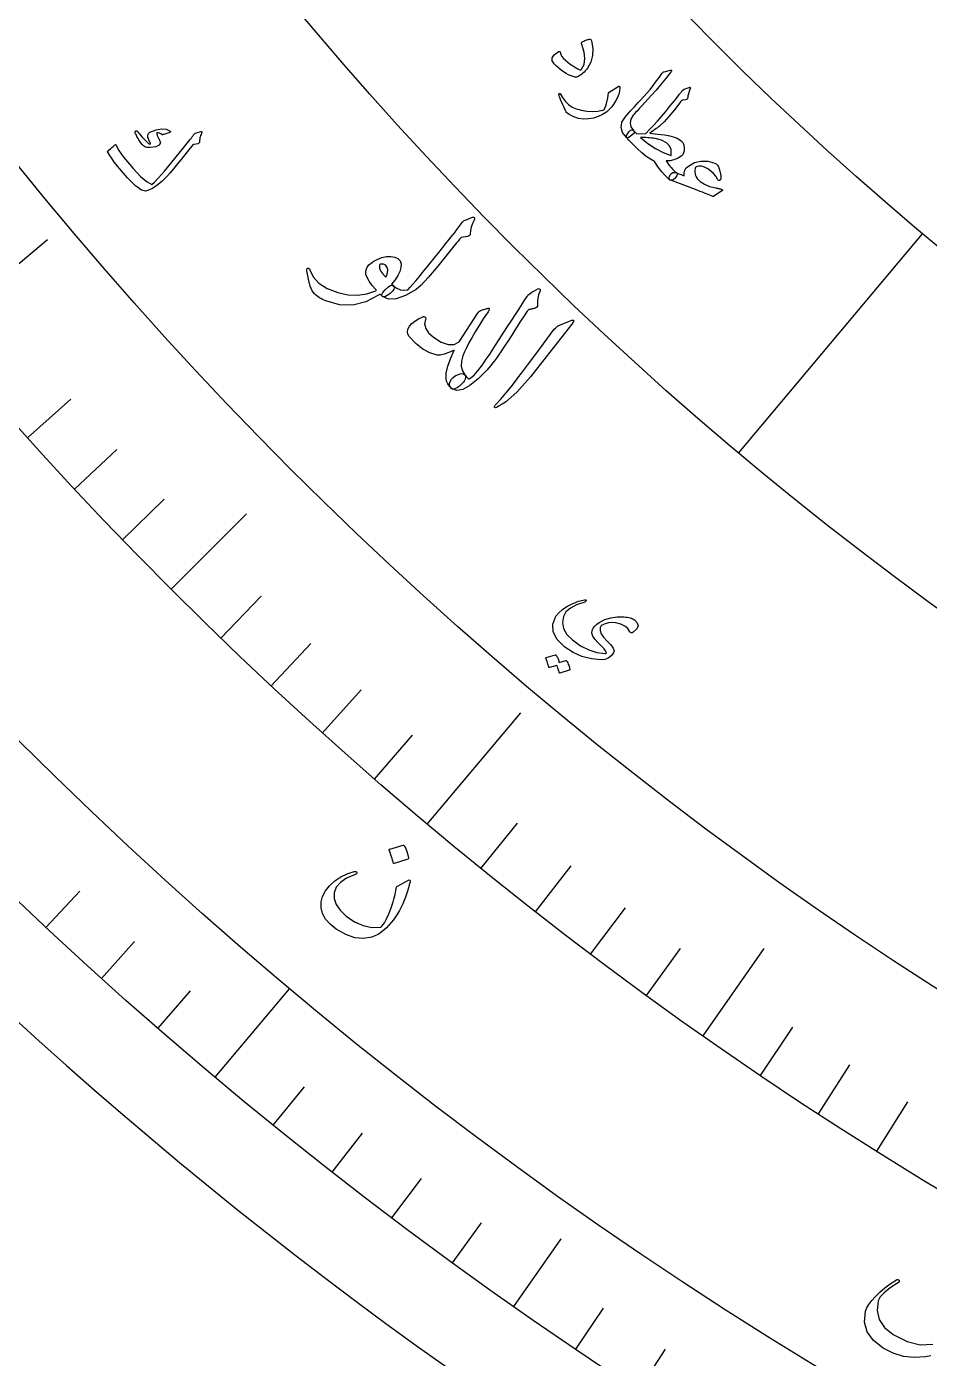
# Model space of a CAD drawing. Header units: millimetres. Extents: x -77 to 77, y -78 to 103.
# Drawn here: x -52.14 to -36.24, y -63.13 to -39.69 of the extents above; entities that cross this region are included whole.
import ezdxf

# ---------------------------------------------------------------- set-up
doc = ezdxf.new("R2010")
doc.units = ezdxf.units.MM
for name, color, linetype in [('CUT_OUTER', 1, 'Continuous'), ('ENGRAVE', 7, 'Continuous'), ('ENGRAVE_FINE', 8, 'Continuous'), ('TEXT', 5, 'Continuous')]:
    doc.layers.add(name, color=color, linetype=linetype)

msp = doc.modelspace()

# ---------------------------------------------------------------- linework, layer by layer
at = {"layer": 'CUT_OUTER'}
msp.add_arc((0, -0.0003), 77.4997, 178.346942, 3.754487, dxfattribs=at)
at = {"layer": 'ENGRAVE'}
for points in [[(-53.7284, -45.0835), (-51.7693, -43.4396)], [(-49.5947, -49.5947), (-48.2685, -48.2685)], [(-45.0835, -53.7284), (-43.4396, -51.7693)], [(-40.2292, -57.4533), (-39.1535, -55.917)], [(-48.8197, -58.1811), (-47.512, -56.6227)], [(-43.5631, -62.2146), (-42.7297, -61.0243)]]:
    msp.add_lwpolyline(points, dxfattribs=at)
for radius in [75.95, 75.95, 73.9156, 70.1375, 70.1375, 67.1538, 61.6125, 61.6125, 56.575, 56.575, 51.5375, 51.5375]:
    msp.add_circle((0, 0), radius, dxfattribs=at)
at = {"layer": 'ENGRAVE_FINE'}
for points in [[(-39.6038, -47.1979), (-36.3657, -43.339)], [(-52.1223, -46.9311), (-51.3621, -46.2466)], [(-51.2953, -47.8337), (-50.5471, -47.136)], [(-50.4527, -48.7216), (-49.7168, -48.011)], [(-48.7216, -50.4527), (-48.011, -49.7168)], [(-47.8337, -51.2953), (-47.136, -50.5471)], [(-46.9311, -52.1223), (-46.2466, -51.3621)], [(-46.0143, -52.9334), (-45.3432, -52.1614)], [(-44.139, -54.5071), (-43.4952, -53.7121)], [(-43.181, -55.2691), (-42.5511, -54.463)], [(-51.7978, -55.5463), (-51.2032, -54.9087)], [(-42.2098, -56.0143), (-41.5941, -55.1973)], [(-50.8205, -56.4418), (-50.2371, -55.7939)], [(-41.2258, -56.7424), (-40.6245, -55.9148)], [(-49.8277, -57.3202), (-49.2557, -56.6622)], [(-39.2204, -58.1466), (-38.6483, -57.2985)], [(-38.1996, -58.8223), (-37.6425, -57.9643)], [(-47.7969, -59.0242), (-47.2482, -58.3467)], [(-37.1672, -59.48), (-36.6251, -58.6124)], [(-46.7595, -59.8494), (-46.2227, -59.1624)], [(-45.7079, -60.6564), (-45.1831, -59.9601)], [(-44.6423, -61.4448), (-44.1298, -60.7395)], [(-42.4707, -62.9654), (-41.9832, -62.2426)], [(-41.3653, -63.697), (-40.8905, -62.9658)]]:
    msp.add_lwpolyline(points, dxfattribs=at)
at = {"layer": 'TEXT'}
for points in [[(-42.352, -39.9593), (-42.3301, -39.9491), (-42.31, -39.9403), (-42.2916, -39.9331), (-42.2749, -39.9273), (-42.26, -39.9229), (-42.2469, -39.9196), (-42.2354, -39.9174), (-42.2257, -39.9164), (-42.214, -39.9179), (-42.2046, -39.9233), (-42.1975, -39.9326), (-42.1927, -39.9457), (-42.1702, -40.0804), (-42.1742, -40.2048), (-42.2049, -40.3188), (-42.2624, -40.4225), (-42.2824, -40.4484), (-42.303, -40.4727), (-42.3243, -40.4952), (-42.3462, -40.516), (-42.3686, -40.5348), (-42.3916, -40.5514), (-42.415, -40.5657), (-42.4388, -40.5779), (-42.4535, -40.5824), (-42.4686, -40.5843), (-42.4842, -40.5836), (-42.5003, -40.5804), (-42.5484, -40.5625), (-42.5953, -40.5414), (-42.6409, -40.517), (-42.6853, -40.4893), (-42.7283, -40.4588), (-42.7701, -40.4256), (-42.8106, -40.3899), (-42.8498, -40.3517), (-42.8864, -40.297), (-42.8871, -40.2432), (-42.8519, -40.1903), (-42.7809, -40.1383), (-42.7715, -40.1344), (-42.7627, -40.1331), (-42.7544, -40.1343), (-42.7468, -40.1381), (-42.7427, -40.1437), (-42.7397, -40.1506), (-42.7377, -40.1588), (-42.7368, -40.1684), (-42.7299, -40.1942), (-42.7131, -40.2223), (-42.6866, -40.2528), (-42.6501, -40.2857), (-42.566, -40.3521), (-42.4939, -40.4029), (-42.4338, -40.4381), (-42.3858, -40.4578), (-42.3821, -40.4575), (-42.3776, -40.4553), (-42.3724, -40.451), (-42.3664, -40.4446), (-42.3231, -40.3582), (-42.3085, -40.2571), (-42.3223, -40.1412), (-42.3645, -40.0106), (-42.3694, -39.9929), (-42.3689, -39.9785), (-42.3631, -39.9673), (-42.352, -39.9593)], [(-40.8008, -40.4611), (-40.7941, -40.4596), (-40.7889, -40.4593), (-40.7853, -40.4603), (-40.7832, -40.4624), (-40.7819, -40.4673), (-40.7844, -40.4755), (-40.7909, -40.4869), (-40.8013, -40.5016), (-40.8923, -40.614), (-40.9776, -40.7168), (-41.0571, -40.8099), (-41.131, -40.8935), (-41.1953, -40.9638), (-41.2528, -41.027), (-41.3035, -41.0829), (-41.3475, -41.1317), (-41.3848, -41.1731), (-41.4156, -41.2072), (-41.4398, -41.2339), (-41.4574, -41.2532), (-41.5007, -41.3205), (-41.5148, -41.3879), (-41.4994, -41.4554), (-41.4547, -41.5229), (-41.4431, -41.5426), (-41.4426, -41.5621), (-41.4532, -41.5815), (-41.4749, -41.6007), (-41.5134, -41.6265), (-41.5433, -41.6425), (-41.5645, -41.6489), (-41.5771, -41.6455), (-41.6459, -41.5559), (-41.673, -41.4664), (-41.6582, -41.3771), (-41.6018, -41.2881), (-41.5695, -41.2509), (-41.5369, -41.2138), (-41.5039, -41.1769), (-41.4706, -41.1402), (-41.437, -41.1036), (-41.4032, -41.067), (-41.3693, -41.0304), (-41.3352, -40.9938), (-41.27, -40.9241), (-41.2126, -40.8601), (-41.1629, -40.8018), (-41.121, -40.7492), (-41.0819, -40.6974), (-41.0409, -40.6416), (-40.9978, -40.582), (-40.9527, -40.5183), (-40.9441, -40.5073), (-40.9349, -40.4987), (-40.925, -40.4924), (-40.9145, -40.4885)], [(-41.7132, -40.7443), (-41.7099, -40.7426), (-41.707, -40.7416), (-41.7044, -40.7413), (-41.7022, -40.7417), (-41.6981, -40.7452), (-41.6952, -40.7516), (-41.6936, -40.7609), (-41.6931, -40.773), (-41.6985, -40.8273), (-41.7118, -40.8826), (-41.733, -40.9392), (-41.7622, -40.9968), (-41.798, -41.0545), (-41.8374, -41.1071), (-41.8805, -41.1546), (-41.9273, -41.1968), (-41.9986, -41.2428), (-42.0753, -41.2783), (-42.1574, -41.3035), (-42.2451, -41.3182), (-42.3348, -41.3209), (-42.4219, -41.3085), (-42.5064, -41.2812), (-42.5881, -41.2389), (-42.608, -41.2255), (-42.6252, -41.2096), (-42.6398, -41.1912), (-42.6518, -41.1702), (-42.6759, -41.1185), (-42.6973, -41.0715), (-42.7159, -41.0291), (-42.7318, -40.9914), (-42.7449, -40.9585), (-42.7551, -40.9305), (-42.7626, -40.9073), (-42.7671, -40.8891), (-42.7674, -40.8846), (-42.767, -40.8809), (-42.7659, -40.8778), (-42.7642, -40.8755), (-42.7612, -40.8731), (-42.7579, -40.8715), (-42.7543, -40.8706), (-42.7504, -40.8704), (-42.7465, -40.8712), (-42.7429, -40.8733), (-42.7397, -40.8768), (-42.7369, -40.8817), (-42.7202, -40.9119), (-42.7034, -40.94), (-42.6865, -40.9659), (-42.6694, -40.9896), (-42.6521, -41.0114), (-42.6342, -41.0314), (-42.6159, -41.0497), (-42.5972, -41.0661), (-42.5772, -41.0812), (-42.5551, -41.0955), (-42.531, -41.109), (-42.5048, -41.1216), (-42.4764, -41.1333), (-42.4458, -41.1441), (-42.413, -41.1538), (-42.3779, -41.1626), (-42.2739, -41.1815), (-42.1748, -41.1877), (-42.0805, -41.1812), (-41.9912, -41.162), (-41.9845, -41.1598), (-41.9782, -41.156), (-41.9722, -41.1504), (-41.9665, -41.1432), (-41.9421, -41.0909), (-41.9215, -41.0261), (-41.9047, -40.9489), (-41.8915, -40.8592), (-41.8899, -40.8543), (-41.888, -40.8504), (-41.8857, -40.8475), (-41.8831, -40.8457)], [(-41.0845, -42.067), (-41.1548, -42.0278), (-41.2283, -41.9773), (-41.305, -41.9154), (-41.3847, -41.8421), (-41.4238, -41.8045), (-41.4585, -41.7704), (-41.4887, -41.74), (-41.5146, -41.7132), (-41.5363, -41.6903), (-41.5539, -41.6714), (-41.5675, -41.6564), (-41.5771, -41.6455), (-41.5795, -41.6372), (-41.5785, -41.6257), (-41.5741, -41.6113), (-41.5663, -41.5937), (-41.5375, -41.5458), (-41.5092, -41.5181), (-41.4816, -41.5105), (-41.4547, -41.5229), (-41.3945, -41.5802), (-41.2392, -41.5744), (-41.1725, -41.507), (-41.104, -41.4347), (-41.0336, -41.3574), (-40.9613, -41.2753), (-40.8872, -41.1882), (-40.8114, -41.0965), (-40.7339, -41), (-40.6546, -40.8989), (-40.643, -40.8846), (-40.6327, -40.8718), (-40.6237, -40.8604), (-40.6159, -40.8505), (-40.6095, -40.8419), (-40.6045, -40.8347), (-40.601, -40.8287), (-40.5989, -40.824), (-40.586, -40.811), (-40.5609, -40.7966), (-40.5237, -40.7806), (-40.4744, -40.7631), (-40.4686, -40.7617), (-40.4636, -40.7617), (-40.4592, -40.763), (-40.4555, -40.7656), (-40.4529, -40.7694), (-40.4519, -40.774), (-40.4523, -40.7795), (-40.4543, -40.7858), (-40.474, -40.8339), (-40.488, -40.8763), (-40.4965, -40.9132), (-40.4994, -40.9443), (-40.5011, -40.9582), (-40.5075, -40.9688), (-40.5187, -40.976), (-40.5346, -40.9799), (-40.5873, -40.9873), (-40.595, -40.9895), (-40.6032, -40.9946), (-40.6119, -41.0026), (-40.6212, -41.0134), (-40.7342, -41.1575), (-40.8321, -41.2759), (-40.9149, -41.3687), (-40.9827, -41.4357), (-40.9956, -41.4467), (-41.0116, -41.4595), (-41.0305, -41.4738), (-41.0524, -41.4898), (-41.0771, -41.5074), (-41.1045, -41.5267), (-41.1344, -41.5476), (-41.167, -41.5701), (-41.0249, -41.5838), (-40.9063, -41.5995), (-40.8112, -41.6171), (-40.7396, -41.637), (-40.683, -41.6598), (-40.6386, -41.6838), (-40.6064, -41.7089), (-40.5864, -41.7353), (-40.5683, -41.7779), (-40.5608, -41.8252), (-40.5642, -41.8771), (-40.5783, -41.9335), (-40.5825, -41.9434), (-40.5899, -41.9538), (-40.6005, -41.9648), (-40.6144, -41.9763), (-40.6766, -42.0144), (-40.741, -42.0407), (-40.8074, -42.0552), (-40.8759, -42.0579), (-40.856, -42.0896), (-40.8352, -42.1199), (-40.8137, -42.1487), (-40.7914, -42.176), (-40.7683, -42.2018), (-40.7443, -42.2259), (-40.7194, -42.2484), (-40.6935, -42.2692), (-40.6851, -42.2782), (-40.6822, -42.2894), (-40.6846, -42.3028), (-40.6925, -42.3182), (-40.712, -42.3478), (-40.7309, -42.3701), (-40.7493, -42.3852), (-40.7673, -42.3932), (-40.7844, -42.3966), (-40.7979, -42.3978), (-40.8076, -42.397), (-40.8137, -42.394), (-40.8859, -42.3283), (-40.9552, -42.2519), (-41.0214, -42.1648), (-41.0845, -42.067)], [(-49.0584, -41.5686), (-49.0673, -41.59), (-49.075, -41.6112), (-49.0816, -41.6319), (-49.0871, -41.6524), (-49.0913, -41.6726), (-49.0942, -41.6926), (-49.0959, -41.7125), (-49.0962, -41.7323), (-49.0982, -41.7414), (-49.1034, -41.7483), (-49.1121, -41.7532), (-49.1241, -41.756), (-49.1902, -41.7673), (-49.1972, -41.7688), (-49.2027, -41.7705), (-49.207, -41.7722), (-49.2098, -41.774), (-49.3086, -41.8989), (-49.3984, -42.011), (-49.4793, -42.1104), (-49.5513, -42.197), (-49.6145, -42.2706), (-49.6688, -42.3311), (-49.7143, -42.3783), (-49.7509, -42.4124), (-49.8227, -42.4736), (-49.8466, -42.4917), (-49.8714, -42.5088), (-49.8973, -42.5249), (-49.9243, -42.5399), (-49.9523, -42.5538), (-49.9816, -42.5665), (-50.012, -42.578), (-50.0436, -42.5883), (-50.1161, -42.5735), (-50.2227, -42.4955), (-50.3632, -42.3542), (-50.537, -42.1491), (-50.5885, -42.0828), (-50.6344, -42.02), (-50.6748, -41.9607), (-50.7096, -41.9051), (-50.7114, -41.8989), (-50.7112, -41.8932), (-50.709, -41.8881), (-50.7048, -41.8836), (-50.6832, -41.8635), (-50.6634, -41.8453), (-50.6454, -41.8291), (-50.6293, -41.8149), (-50.6147, -41.8025), (-50.6016, -41.7917), (-50.5899, -41.7826), (-50.5797, -41.7752), (-50.5737, -41.7713), (-50.569, -41.7707), (-50.5656, -41.7734), (-50.5636, -41.7795), (-50.5454, -41.8229), (-50.516, -41.874), (-50.4755, -41.9329), (-50.4237, -41.9994), (-50.2623, -42.1922), (-50.1265, -42.3351), (-50.0167, -42.4281), (-49.9332, -42.4715), (-49.8887, -42.4335), (-49.8153, -42.3554), (-49.713, -42.2374), (-49.5817, -42.0796), (-49.4511, -41.9205), (-49.3526, -41.7998), (-49.2864, -41.7174), (-49.2524, -41.6732), (-49.2433, -41.6608), (-49.2349, -41.6491), (-49.2271, -41.6383), (-49.2198, -41.6282), (-49.2132, -41.6191), (-49.2073, -41.6109), (-49.2023, -41.6037), (-49.198, -41.5974), (-49.1879, -41.5845), (-49.1765, -41.5743), (-49.1639, -41.5667), (-49.15, -41.5618), (-49.0709, -41.5419), (-49.0652, -41.541), (-49.0607, -41.5414), (-49.0573, -41.543), (-49.055, -41.5458), (-49.054, -41.5509), (-49.0543, -41.5564), (-49.0557, -41.5623), (-49.0584, -41.5686)], [(-49.6103, -41.5349), (-49.6084, -41.5379), (-49.6075, -41.5412), (-49.6077, -41.5447), (-49.6089, -41.5486), (-49.6108, -41.551), (-49.6131, -41.5533), (-49.6159, -41.5554), (-49.6192, -41.5572), (-49.7232, -41.592), (-49.7342, -41.5949), (-49.7436, -41.5961), (-49.7513, -41.5955), (-49.7573, -41.5932), (-49.7779, -41.5792), (-49.7979, -41.5693), (-49.8173, -41.5636), (-49.836, -41.562), (-49.843, -41.5644), (-49.8465, -41.572), (-49.8463, -41.5846), (-49.8425, -41.6022), (-49.8386, -41.6128), (-49.8342, -41.6235), (-49.8293, -41.6344), (-49.8241, -41.6453), (-49.8184, -41.6565), (-49.8121, -41.668), (-49.8052, -41.6797), (-49.7978, -41.6918), (-49.7822, -41.742), (-49.8042, -41.7807), (-49.8639, -41.808), (-49.9611, -41.8235), (-49.9938, -41.8237), (-50.0219, -41.8207), (-50.0455, -41.8144), (-50.0645, -41.805), (-50.0816, -41.7915), (-50.1018, -41.77), (-50.1253, -41.7405), (-50.1519, -41.7031), (-50.1651, -41.6836), (-50.177, -41.6646), (-50.1875, -41.6461), (-50.1967, -41.628), (-50.2049, -41.6107), (-50.2122, -41.5942), (-50.2188, -41.5787), (-50.2247, -41.5641), (-50.2266, -41.5537), (-50.2262, -41.5448), (-50.2237, -41.5376), (-50.2189, -41.5319), (-50.2123, -41.528), (-50.2058, -41.5273), (-50.1995, -41.5298), (-50.1933, -41.5356), (-50.1749, -41.555), (-50.1543, -41.5773), (-50.1317, -41.6026), (-50.1069, -41.6307), (-50.0606, -41.6832), (-50.0224, -41.7224), (-49.9924, -41.7485), (-49.9704, -41.7614), (-49.9667, -41.7623), (-49.9633, -41.7617), (-49.9603, -41.7595), (-49.9577, -41.7557), (-49.9566, -41.7526), (-49.9567, -41.7486), (-49.9578, -41.7437), (-49.9601, -41.7378), (-49.9853, -41.6865), (-49.995, -41.6644), (-50.0011, -41.6436), (-50.0035, -41.6241), (-50.0023, -41.606), (-49.9981, -41.5881), (-49.9907, -41.5733), (-49.9799, -41.5618), (-49.9659, -41.5534), (-49.86, -41.5106), (-49.7655, -41.4933), (-49.6823, -41.5013), (-49.6103, -41.5349)], [(-40.7929, -41.8593), (-40.8193, -41.7912), (-40.8749, -41.7362), (-40.9597, -41.6941), (-41.0739, -41.6648), (-41.106, -41.6594), (-41.1381, -41.6548), (-41.1704, -41.6512), (-41.2027, -41.6485), (-41.2349, -41.6466), (-41.2669, -41.6452), (-41.2987, -41.6444), (-41.3301, -41.6442), (-41.1994, -41.7502), (-41.0662, -41.8384), (-40.9307, -41.9088), (-40.7929, -41.9614), (-40.789, -41.9407), (-40.7877, -41.9168), (-40.789, -41.8896), (-40.7929, -41.8593)], [(-39.9033, -42.5922), (-40.0367, -42.6783), (-40.045, -42.6807), (-40.055, -42.6809), (-40.0668, -42.6787), (-40.0804, -42.6742), (-40.1084, -42.6618), (-40.1385, -42.649), (-40.1705, -42.6357), (-40.2047, -42.622), (-40.2408, -42.6077), (-40.2788, -42.5927), (-40.3187, -42.577), (-40.3605, -42.5607), (-40.8151, -42.3926), (-40.8266, -42.3753), (-40.8292, -42.3543), (-40.8228, -42.3295), (-40.8074, -42.3011), (-40.7855, -42.2762), (-40.7594, -42.2624), (-40.7292, -42.2596), (-40.6949, -42.2678), (-40.6909, -42.2692), (-40.6832, -42.2721), (-40.6717, -42.2764), (-40.6564, -42.2821), (-40.6375, -42.2894), (-40.6152, -42.2981), (-40.5894, -42.3082), (-40.5602, -42.3198), (-40.5607, -42.2662), (-40.5487, -42.2195), (-40.5243, -42.1797), (-40.4875, -42.1468), (-40.3798, -42.0879), (-40.2659, -42.0599), (-40.1459, -42.0626), (-40.0198, -42.0958), (-39.9976, -42.1088), (-39.9777, -42.1299), (-39.9599, -42.1592), (-39.9442, -42.1967), (-39.9316, -42.2396), (-39.9231, -42.2823), (-39.9186, -42.3247), (-39.9181, -42.367), (-39.9198, -42.3808), (-39.9242, -42.391), (-39.9315, -42.3975), (-39.9416, -42.4004), (-39.9524, -42.3999), (-39.9615, -42.3962), (-39.9689, -42.3895), (-39.9748, -42.3797), (-40.0041, -42.3271), (-40.0427, -42.2791), (-40.0906, -42.2358), (-40.1479, -42.1972), (-40.2053, -42.168), (-40.2579, -42.1521), (-40.3056, -42.1494), (-40.3485, -42.1601), (-40.3617, -42.1704), (-40.3704, -42.1884), (-40.3744, -42.2142), (-40.3738, -42.2477), (-40.3693, -42.282), (-40.3615, -42.3128), (-40.3503, -42.3401), (-40.3357, -42.3639), (-40.2786, -42.421), (-40.2043, -42.468), (-40.113, -42.5049), (-40.0045, -42.5316), (-39.9923, -42.5339), (-39.9805, -42.5362), (-39.9691, -42.5386), (-39.958, -42.541), (-39.9473, -42.5433), (-39.9374, -42.5457), (-39.9281, -42.5481), (-39.9196, -42.5506), (-39.8965, -42.5581), (-39.8861, -42.5675), (-39.8883, -42.5789), (-39.9033, -42.5922)], [(-44.4324, -43.1078), (-44.3839, -43.0881), (-44.3456, -43.0723), (-44.3176, -43.0602), (-44.2999, -43.0521), (-44.2879, -43.0476), (-44.2774, -43.0464), (-44.2682, -43.0486), (-44.2605, -43.0542), (-44.2543, -43.0632), (-44.2521, -43.0735), (-44.2539, -43.085), (-44.2595, -43.0979), (-44.2883, -43.1597), (-44.3093, -43.2204), (-44.3224, -43.2802), (-44.3276, -43.339), (-44.3304, -43.3567), (-44.3398, -43.3702), (-44.3558, -43.3796), (-44.3786, -43.3848), (-44.4894, -43.4033), (-44.5159, -43.4352), (-44.5419, -43.4667), (-44.5673, -43.4976), (-44.5922, -43.528), (-44.6165, -43.5579), (-44.6403, -43.5873), (-44.6636, -43.6162), (-44.6863, -43.6445), (-44.8967, -43.907), (-45.0659, -44.1074), (-45.194, -44.2455), (-45.2812, -44.3213), (-45.4701, -44.4273), (-45.6321, -44.4825), (-45.7671, -44.4869), (-45.875, -44.4406), (-45.8771, -44.4384), (-45.8792, -44.4363), (-45.8813, -44.4341), (-45.8834, -44.432), (-45.8838, -44.4075), (-45.8642, -44.3727), (-45.8247, -44.3274), (-45.7652, -44.2717), (-45.7416, -44.2528), (-45.72, -44.2436), (-45.7004, -44.2441), (-45.6827, -44.2543), (-45.6191, -44.2982), (-45.5555, -44.3244), (-45.492, -44.3329), (-45.4286, -44.3237), (-45.3858, -44.2784), (-45.3382, -44.2256), (-45.286, -44.1655), (-45.2291, -44.0979), (-45.1675, -44.0233), (-45.1016, -43.9421), (-45.0311, -43.8542), (-44.9562, -43.7598), (-44.8819, -43.6677), (-44.8152, -43.5847), (-44.7564, -43.5108), (-44.7052, -43.446), (-44.6616, -43.3906), (-44.6252, -43.3448), (-44.5961, -43.3086), (-44.5742, -43.2821), (-44.4728, -43.143), (-44.4614, -43.1307), (-44.4509, -43.1208), (-44.4412, -43.1131), (-44.4324, -43.1078)], [(-45.9403, -44.4202), (-46.1654, -44.5396), (-46.3955, -44.5964), (-46.6304, -44.5902), (-46.87, -44.5207), (-46.9001, -44.5076), (-46.9289, -44.4938), (-46.9565, -44.4794), (-46.9829, -44.4644), (-47.0078, -44.4487), (-47.031, -44.4325), (-47.0524, -44.4156), (-47.0721, -44.3981), (-47.1103, -44.3443), (-47.1453, -44.2584), (-47.1771, -44.1404), (-47.2055, -43.9905), (-47.2063, -43.9724), (-47.2036, -43.9587), (-47.1972, -43.9494), (-47.1873, -43.9445), (-47.1764, -43.9442), (-47.1672, -43.9486), (-47.1598, -43.9577), (-47.154, -43.9715), (-47.0937, -44.0984), (-46.9908, -44.2079), (-46.8453, -44.2995), (-46.6574, -44.373), (-46.4827, -44.4121), (-46.3132, -44.4201), (-46.1489, -44.397), (-45.99, -44.343), (-45.9865, -44.3389), (-45.9846, -44.3347), (-45.9843, -44.3305), (-45.9856, -44.3262), (-46.0529, -44.2476), (-46.1052, -44.1759), (-46.1425, -44.1112), (-46.1648, -44.0534), (-46.1686, -43.996), (-46.1509, -43.9408), (-46.1115, -43.8878), (-46.0505, -43.837), (-46.0417, -43.8309), (-46.0326, -43.8251), (-46.023, -43.8193), (-46.0131, -43.8137), (-46.0026, -43.8081), (-45.9915, -43.8024), (-45.9797, -43.7966), (-45.9672, -43.7907), (-45.8816, -43.7574), (-45.8013, -43.7394), (-45.7264, -43.7368), (-45.6569, -43.7494), (-45.6, -43.7759), (-45.5631, -43.8149), (-45.5462, -43.8663), (-45.5491, -43.9303), (-45.5689, -44.0029), (-45.6026, -44.0761), (-45.6503, -44.1499), (-45.7118, -44.2242), (-45.7077, -44.2284), (-45.7035, -44.2323), (-45.6993, -44.2359), (-45.6952, -44.2393), (-45.691, -44.2427), (-45.6868, -44.2463), (-45.6827, -44.2502), (-45.6785, -44.2544), (-45.6675, -44.2718), (-45.6658, -44.292), (-45.6734, -44.315), (-45.6902, -44.3406), (-45.7118, -44.3656), (-45.7361, -44.3884), (-45.763, -44.409), (-45.7925, -44.4274), (-45.8206, -44.4414), (-45.8434, -44.4486), (-45.8609, -44.4491), (-45.8729, -44.4428), (-45.9126, -44.4018), (-45.9167, -44.4053), (-45.9227, -44.4095), (-45.9306, -44.4145), (-45.9403, -44.4202)], [(-45.8003, -44.0854), (-45.7828, -44.0251), (-45.7788, -43.9737), (-45.7884, -43.9312), (-45.8115, -43.8976), (-45.8327, -43.8846), (-45.8548, -43.8761), (-45.8778, -43.872), (-45.9016, -43.8724), (-45.9119, -43.875), (-45.9197, -43.8814), (-45.9249, -43.8916), (-45.9276, -43.9055), (-45.9258, -43.9464), (-45.9082, -43.9913), (-45.8749, -44.0403), (-45.8257, -44.0933), (-45.8195, -44.0977), (-45.8132, -44.0978), (-45.8068, -44.0937), (-45.8003, -44.0854)], [(-43.1497, -44.3128), (-43.136, -44.3062), (-43.1238, -44.3038), (-43.1131, -44.3056), (-43.104, -44.3116), (-43.0983, -44.3195), (-43.0957, -44.3291), (-43.0962, -44.3403), (-43.0998, -44.3531), (-43.1234, -44.4144), (-43.1383, -44.4743), (-43.1447, -44.5326), (-43.1424, -44.5894), (-43.1447, -44.6112), (-43.1541, -44.6288), (-43.1706, -44.6421), (-43.1941, -44.6512), (-43.2077, -44.6546), (-43.2214, -44.6579), (-43.2352, -44.661), (-43.2492, -44.6641), (-43.2632, -44.6671), (-43.277, -44.6702), (-43.2908, -44.6735), (-43.3044, -44.6769), (-43.3232, -44.6987), (-43.3694, -44.7661), (-43.4428, -44.8791), (-43.5434, -45.0377), (-43.5984, -45.125), (-43.6504, -45.2068), (-43.6994, -45.2828), (-43.7455, -45.3532), (-43.7886, -45.4177), (-43.8288, -45.4759), (-43.866, -45.5279), (-43.9004, -45.5738), (-43.9336, -45.6161), (-43.9677, -45.6576), (-44.0026, -45.6984), (-44.0382, -45.7384), (-44.0748, -45.7777), (-44.1125, -45.8166), (-44.1512, -45.8549), (-44.191, -45.8927), (-44.3336, -46.0108), (-44.4573, -46.0793), (-44.5621, -46.0982), (-44.6481, -46.0675), (-44.6783, -46.0397), (-44.6938, -46.0086), (-44.6945, -45.9742), (-44.6805, -45.9366), (-44.6562, -45.8997), (-44.6263, -45.8679), (-44.5907, -45.841), (-44.5495, -45.8191), (-44.5071, -45.803), (-44.4722, -45.7977), (-44.4448, -45.8034), (-44.4248, -45.8199), (-44.4114, -45.8348), (-44.3994, -45.8481), (-44.3887, -45.8599), (-44.3794, -45.8701), (-44.3711, -45.8785), (-44.3633, -45.8852), (-44.356, -45.89), (-44.3494, -45.8929), (-44.3089, -45.8705), (-44.2589, -45.8252), (-44.1994, -45.7571), (-44.1302, -45.6662), (-44.0908, -45.6106), (-44.0463, -45.5461), (-43.9968, -45.4727), (-43.9423, -45.3905), (-43.8825, -45.2995), (-43.8172, -45.1996), (-43.7462, -45.0909), (-43.6696, -44.9733), (-43.5948, -44.8583), (-43.5292, -44.7572), (-43.4729, -44.6698), (-43.4258, -44.5963), (-43.3879, -44.5367), (-43.359, -44.4911), (-43.3392, -44.4595), (-43.3284, -44.4419), (-43.3128, -44.4205), (-43.2931, -44.4005), (-43.2692, -44.382), (-43.2412, -44.365), (-43.2261, -44.3574), (-43.2121, -44.3502), (-43.1991, -44.3433), (-43.1871, -44.3366), (-43.1762, -44.3302), (-43.1664, -44.3241), (-43.1575, -44.3183), (-43.1497, -44.3128)], [(-44.6523, -46.0676), (-44.6935, -46.0227), (-44.7241, -45.9782), (-44.744, -45.9341), (-44.7533, -45.8905), (-44.7504, -45.7892), (-44.7253, -45.6714), (-44.6781, -45.5373), (-44.6087, -45.3868), (-44.7062, -45.4307), (-44.7889, -45.4599), (-44.8567, -45.4745), (-44.9097, -45.4745), (-45.0365, -45.4361), (-45.1607, -45.3691), (-45.282, -45.2735), (-45.4003, -45.1493), (-45.4264, -45.1068), (-45.4344, -45.0623), (-45.4243, -45.0159), (-45.3963, -44.9675), (-45.3541, -44.9201), (-45.3012, -44.8765), (-45.2379, -44.8366), (-45.164, -44.8005), (-45.1528, -44.7967), (-45.1424, -44.7959), (-45.1328, -44.7979), (-45.1239, -44.8028), (-45.1155, -44.8118), (-45.1113, -44.8219), (-45.1113, -44.8329), (-45.1156, -44.845), (-45.1306, -44.9246), (-45.1123, -45.0033), (-45.0606, -45.081), (-44.9756, -45.1577), (-44.8375, -45.2438), (-44.7157, -45.2866), (-44.6104, -45.2862), (-44.5217, -45.2429), (-44.1989, -44.7422), (-44.183, -44.7203), (-44.1666, -44.7031), (-44.1496, -44.6906), (-44.132, -44.6829), (-44.0337, -44.6546), (-44.0203, -44.6513), (-44.0096, -44.6501), (-44.0015, -44.651), (-43.996, -44.6541), (-43.9932, -44.6631), (-43.9954, -44.6756), (-44.0025, -44.6915), (-44.0147, -44.7109), (-44.0981, -44.8376), (-44.1733, -44.9559), (-44.2404, -45.0659), (-44.2993, -45.1674), (-44.3503, -45.2602), (-44.3937, -45.344), (-44.4295, -45.4189), (-44.4578, -45.4847), (-44.4838, -45.5796), (-44.4867, -45.6675), (-44.4663, -45.7483), (-44.4226, -45.822), (-44.4114, -45.8438), (-44.4101, -45.8694), (-44.4187, -45.8988), (-44.4373, -45.932), (-44.4489, -45.9478), (-44.4612, -45.9632), (-44.4742, -45.9783), (-44.4878, -45.9929), (-44.5024, -46.0069), (-44.5181, -46.0199), (-44.5351, -46.0321), (-44.5533, -46.0433), (-44.5885, -46.0618), (-44.6167, -46.072), (-44.638, -46.0739), (-44.6523, -46.0676)], [(-42.5984, -44.88), (-42.5403, -44.8592), (-42.5108, -44.8606), (-42.5098, -44.8841), (-42.5373, -44.9297), (-42.9892, -45.5055), (-43.267, -45.8585), (-43.5056, -46.1247), (-43.7055, -46.3037), (-43.8669, -46.3952), (-43.8841, -46.3989), (-43.8959, -46.3986), (-43.9022, -46.3941), (-43.9032, -46.3855), (-43.901, -46.3756), (-43.8959, -46.3647), (-43.888, -46.3531), (-43.8771, -46.3405), (-43.7885, -46.247), (-43.6989, -46.1436), (-43.6082, -46.0305), (-43.5164, -45.9077), (-43.4919, -45.8762), (-43.4264, -45.7901), (-43.32, -45.6497), (-43.1724, -45.4549), (-42.8482, -45.0202), (-42.8295, -44.9985), (-42.8102, -44.9803), (-42.7904, -44.9658), (-42.77, -44.955)], [(-41.517, -50.341), (-41.5517, -50.2854), (-41.6046, -50.2405), (-41.6757, -50.2064), (-41.7651, -50.183), (-41.8298, -50.1776), (-41.8924, -50.1834), (-41.9527, -50.2003), (-42.011, -50.2285), (-42.0206, -50.2359), (-42.0286, -50.2451), (-42.0351, -50.2563), (-42.0401, -50.2694), (-42.043, -50.3206), (-42.0235, -50.3773), (-41.9815, -50.4396), (-41.9169, -50.5073), (-41.8526, -50.5733), (-41.8125, -50.6294), (-41.7968, -50.6756), (-41.8054, -50.7119), (-41.8487, -50.7673), (-41.8993, -50.8067), (-41.9571, -50.8301), (-42.0222, -50.8376), (-42.1958, -50.8207), (-42.3604, -50.7775), (-42.5158, -50.7079), (-42.6617, -50.6121), (-42.7979, -50.48), (-42.8694, -50.3454), (-42.8761, -50.2087), (-42.8182, -50.0702), (-42.7693, -50.0088), (-42.7053, -49.9515), (-42.6263, -49.898), (-42.5323, -49.8485), (-42.5041, -49.8365), (-42.4763, -49.8255), (-42.4488, -49.8154), (-42.4217, -49.8063), (-42.3947, -49.7981), (-42.3678, -49.7908), (-42.3409, -49.7845), (-42.314, -49.7791), (-42.3013, -49.7782), (-42.2927, -49.7808), (-42.2883, -49.7867), (-42.2881, -49.7961), (-42.291, -49.805), (-42.296, -49.8121), (-42.303, -49.8175), (-42.3119, -49.8213), (-42.4549, -49.8672), (-42.5652, -49.9242), (-42.6429, -49.9927), (-42.6879, -50.0726), (-42.7061, -50.1817), (-42.6857, -50.2868), (-42.6267, -50.3879), (-42.529, -50.4848), (-42.3856, -50.5872), (-42.2414, -50.6612), (-42.0964, -50.7068), (-41.951, -50.7241), (-41.941, -50.7236), (-41.9345, -50.7202), (-41.9316, -50.7138), (-41.9323, -50.7046), (-41.9443, -50.6783), (-41.9723, -50.6414), (-42.0162, -50.5938), (-42.0759, -50.5353), (-42.1344, -50.4731), (-42.1715, -50.4167), (-42.1873, -50.3661), (-42.1818, -50.3214), (-42.162, -50.2801), (-42.1345, -50.2424), (-42.0993, -50.2083), (-42.0565, -50.1779), (-41.9593, -50.1288), (-41.8547, -50.0963), (-41.7425, -50.0804), (-41.6228, -50.0809), (-41.5924, -50.0827), (-41.5641, -50.0859), (-41.5379, -50.0904), (-41.5138, -50.0964), (-41.4917, -50.1035), (-41.4718, -50.1117), (-41.454, -50.121), (-41.4384, -50.1313), (-41.3865, -50.183), (-41.3724, -50.2363), (-41.3961, -50.2911), (-41.4577, -50.3474), (-41.4787, -50.359), (-41.4956, -50.3617), (-41.5084, -50.3557), (-41.517, -50.341)], [(-42.6439, -50.8484), (-42.6405, -50.8481), (-42.637, -50.8492), (-42.6333, -50.8517), (-42.6295, -50.8555), (-42.6193, -50.8733), (-42.6101, -50.8912), (-42.6018, -50.9093), (-42.5944, -50.9276), (-42.5879, -50.9462), (-42.5823, -50.9653), (-42.5776, -50.9849), (-42.5738, -51.005), (-42.574, -51.01), (-42.5756, -51.0141), (-42.5788, -51.0173), (-42.5834, -51.0195), (-42.7493, -51.0715), (-42.7525, -51.0714), (-42.7554, -51.0689), (-42.758, -51.0642), (-42.7603, -51.0573), (-42.7613, -51.0518), (-42.7635, -51.0436), (-42.767, -51.0326), (-42.7716, -51.0189), (-42.7775, -51.0023), (-42.7846, -50.9826), (-42.7929, -50.9598), (-42.8025, -50.9339), (-42.9326, -50.9729), (-42.9374, -50.9734), (-42.9414, -50.9712), (-42.9443, -50.9663), (-42.9463, -50.9588), (-42.9481, -50.9523), (-42.951, -50.9423), (-42.9551, -50.9288), (-42.9604, -50.9117), (-42.9671, -50.8909), (-42.9753, -50.8664), (-42.9851, -50.8379), (-42.9964, -50.8056), (-42.9969, -50.8015), (-42.9961, -50.7984), (-42.9939, -50.7964), (-42.9905, -50.7956), (-42.8266, -50.7501), (-42.8232, -50.7498), (-42.8196, -50.7509), (-42.816, -50.7534), (-42.8122, -50.7572), (-42.803, -50.7718), (-42.7948, -50.7866), (-42.7875, -50.8018), (-42.7811, -50.8174), (-42.7755, -50.8331), (-42.7707, -50.849), (-42.7667, -50.8651), (-42.7634, -50.8813)], [(-45.5108, -54.0963), (-45.5059, -54.0959), (-45.5009, -54.0974), (-45.4957, -54.1008), (-45.4904, -54.1062), (-45.4636, -54.1575), (-45.4422, -54.2106), (-45.4264, -54.2654), (-45.416, -54.322), (-45.4163, -54.3291), (-45.4184, -54.3346), (-45.4224, -54.3386), (-45.4282, -54.341), (-45.6644, -54.4208), (-45.6714, -54.4215), (-45.677, -54.4185), (-45.6811, -54.4116), (-45.6838, -54.4008), (-45.6862, -54.3915), (-45.6902, -54.3772), (-45.6958, -54.3578), (-45.7031, -54.3334), (-45.7122, -54.3038), (-45.7235, -54.2686), (-45.737, -54.228), (-45.7525, -54.1819), (-45.754, -54.1751), (-45.7534, -54.1702), (-45.7507, -54.1669), (-45.7459, -54.1655)], [(-45.3879, -54.7462), (-45.4002, -54.7974), (-45.4143, -54.8498), (-45.4303, -54.9034), (-45.4481, -54.9581), (-45.4682, -55.0141), (-45.4912, -55.0714), (-45.517, -55.13), (-45.5457, -55.1898), (-45.5759, -55.2481), (-45.6081, -55.3039), (-45.6425, -55.3574), (-45.6789, -55.4084), (-45.7175, -55.4572), (-45.7585, -55.5038), (-45.8018, -55.5483), (-45.8474, -55.5907), (-45.8991, -55.6319), (-45.9516, -55.6662), (-46.0047, -55.6936), (-46.0586, -55.714), (-46.206, -55.7399), (-46.3599, -55.7251), (-46.5203, -55.6696), (-46.6868, -55.5732), (-46.7939, -55.4874), (-46.874, -55.3961), (-46.9272, -55.2994), (-46.9536, -55.1974), (-46.9522, -55.096), (-46.9269, -54.9976), (-46.8775, -54.9021), (-46.8043, -54.8095), (-46.711, -54.7249), (-46.6074, -54.6555), (-46.4935, -54.6013), (-46.3693, -54.5622), (-46.3528, -54.5597), (-46.3401, -54.5612), (-46.3314, -54.5668), (-46.3265, -54.5764), (-46.3251, -54.5891), (-46.3311, -54.6001), (-46.3443, -54.6095), (-46.3649, -54.6173), (-46.5074, -54.6783), (-46.6146, -54.7514), (-46.6864, -54.8367), (-46.7225, -54.9344), (-46.7233, -55.0366), (-46.6889, -55.1392), (-46.6191, -55.2422), (-46.5139, -55.3455), (-46.3667, -55.4463), (-46.2155, -55.512), (-46.0607, -55.5426), (-45.9022, -55.5381), (-45.898, -55.5369), (-45.8932, -55.5338), (-45.8878, -55.5289), (-45.8819, -55.5223), (-45.8403, -55.4656), (-45.7997, -55.3931), (-45.76, -55.3049), (-45.7213, -55.2009), (-45.7035, -55.1471), (-45.6874, -55.0966), (-45.6732, -55.0494), (-45.6607, -55.0055), (-45.6503, -54.9649), (-45.6422, -54.9277), (-45.6364, -54.8937), (-45.6328, -54.8631), (-45.6303, -54.8476), (-45.6259, -54.8352), (-45.6194, -54.8258), (-45.6109, -54.8194), (-45.4145, -54.7132), (-45.4008, -54.7089), (-45.3918, -54.713), (-45.3875, -54.7254), (-45.3879, -54.7462)]]:
    msp.add_lwpolyline(points, close=True, dxfattribs=at)
msp.add_lwpolyline([(-36.2215, -63.0824), (-36.3142, -63.1022), (-36.5114, -63.1136), (-36.701, -63.0918), (-36.8828, -63.0369), (-37.0564, -62.9488), (-37.23, -62.8123), (-37.3396, -62.6582), (-37.3851, -62.4869), (-37.3666, -62.2987), (-37.3443, -62.2402), (-37.3084, -62.1769), (-37.2588, -62.1087), (-37.1956, -62.0356), (-37.1192, -61.9598), (-37.0314, -61.8859), (-36.9321, -61.8139), (-36.8215, -61.7438), (-36.8137, -61.7399), (-36.8061, -61.7384), (-36.7986, -61.7391), (-36.7913, -61.7423), (-36.7849, -61.7469), (-36.7801, -61.7522), (-36.7769, -61.7582), (-36.7754, -61.7648), (-36.7763, -61.7726), (-36.7793, -61.7796), (-36.7842, -61.7858), (-36.7911, -61.7913), (-36.9352, -61.8865), (-37.0424, -61.9714), (-37.1126, -62.0463), (-37.1457, -62.1112), (-37.1666, -62.2852), (-37.1296, -62.4427), (-37.0345, -62.5835), (-36.8814, -62.7074), (-36.6378, -62.8302), (-36.4042, -62.8869), (-36.1814, -62.8778)], dxfattribs=at)

doc.saveas('drawing.dxf')
